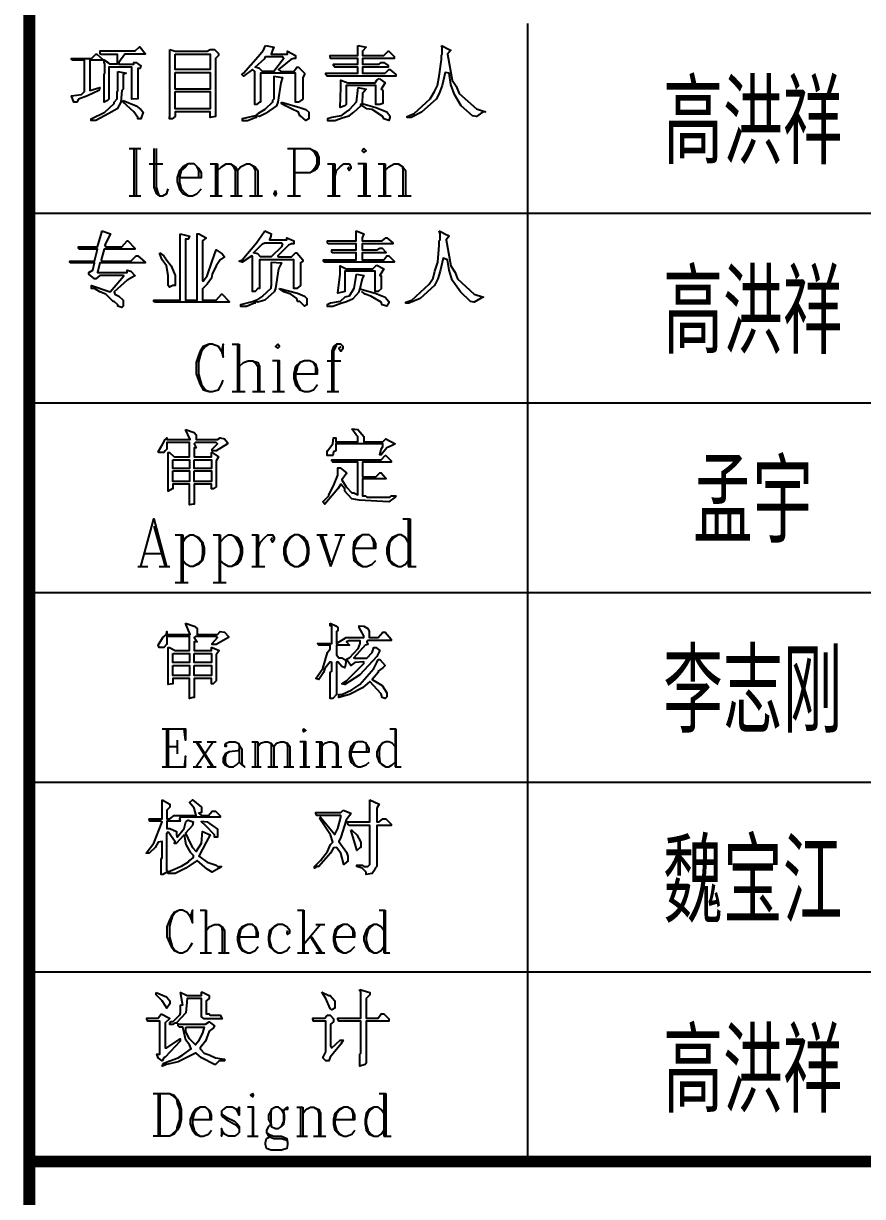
# Model space of a CAD drawing. Extents: x 74607 to 188346, y 27287 to 39167.
# Drawn here: x 114942 to 115649, y 29818 to 30807 of the extents above; entities that cross this region are included whole.
import ezdxf
from ezdxf.enums import TextEntityAlignment as Align

# ---------------------------------------------------------------- set-up
doc = ezdxf.new("R2010")
doc.units = 0
doc.header["$LTSCALE"] = 1000
doc.header["$MEASUREMENT"] = 0
doc.linetypes.add('DASHED2', pattern=[0.375, 0.25, -0.125])
for name, color, linetype in [('DIM_LEAD', 3, 'Continuous'), ('TK', 7, 'Continuous'), ('龙骨虚线', 165, 'DASHED2')]:
    doc.layers.add(name, color=color, linetype=linetype)
doc.styles.get("Standard").update_dxf_attribs({"font": 'gbenor.shx', "bigfont": 'gbcbig.shx'})

# ---------------------------------------------------------------- blocks, each defined once
blk = doc.blocks.new('A1')
at = {"color": 94, "linetype": 'Continuous'}
for p, q in [((-59, 175.995), (-59, 128.175)), ((-75.8, 170.725), (-75.3, 170.725)), ((-75.6, 170.725), (-75.6, 168.725)), ((-75.5, 170.725), (-75.5, 168.725)), ((-68.85, 170.725), (-68.85, 168.725)), ((-68.825, 170.725), (-68.825, 168.725)), ((-74.95, 170.075), (-74.375, 170.075)), ((-72.375, 170.075), (-72.075, 170.075)), ((-72.15, 170.075), (-72.15, 168.725)), ((-72.075, 170.075), (-72.075, 168.725)), ((-67.425, 170.075), (-67.125, 170.075)), ((-67.2, 170.075), (-67.2, 168.725)), ((-67.125, 170.075), (-67.125, 168.725)), ((-65.9, 170.075), (-65.9, 168.725)), ((-65.3, 170.075), (-65, 170.075)), ((-65.05, 170.075), (-65.05, 168.725)), ((-65, 170.075), (-65, 168.725)), ((-75.8, 168.725), (-75.3, 168.725)), ((-72.375, 168.725), (-71.875, 168.725)), ((-71.525, 168.725), (-71.025, 168.725)), ((-70.725, 168.725), (-70.175, 168.725)), ((-69.125, 168.725), (-68.575, 168.725)), ((-67.425, 168.725), (-66.9, 168.725)), ((-66.15, 168.725), (-65.6, 168.725)), ((-65.3, 168.725), (-64.75, 168.725)), ((-64.45, 168.725), (-63.9, 168.725)), ((-80, 168), (-10, 168)), ((-71.45, 162.475), (-71.15, 162.475)), ((-71.225, 162.475), (-71.225, 160.475)), ((-71.15, 162.475), (-71.15, 160.475)), ((-69.525, 161.775), (-69.525, 160.475)), ((-67.45, 161.775), (-66.875, 161.775)), ((-71.45, 160.475), (-70.9, 160.475)), ((-70.6, 160.475), (-70.075, 160.475)), ((-69.75, 160.475), (-69.25, 160.475)), ((-67.45, 160.475), (-66.95, 160.475)), ((-80, 160), (-10, 160)), ((-64.25, 155.1), (-63.95, 155.1)), ((-64.025, 155.1), (-64.025, 153.1)), ((-63.95, 155.1), (-63.95, 153.1)), ((-74.75, 154.8), (-74.275, 153.1)), ((-73.85, 154.425), (-73.525, 154.425)), ((-73.6, 154.425), (-73.6, 152.425)), ((-73.525, 154.425), (-73.525, 152.425)), ((-72.25, 154.425), (-71.95, 154.425)), ((-72, 154.425), (-72, 152.425)), ((-71.95, 154.425), (-71.95, 152.425)), ((-70.625, 154.425), (-70.35, 154.425)), ((-70.425, 154.425), (-70.425, 153.1)), ((-70.35, 154.425), (-70.35, 153.1)), ((-67.875, 154.425), (-67.45, 154.425)), ((-67.75, 154.425), (-67.3, 153.1)), ((-67.675, 154.425), (-67.3, 153.275)), ((-66.825, 154.425), (-67.3, 153.1)), ((-67.125, 154.425), (-66.7, 154.425)), ((-75.125, 153.65), (-74.45, 153.65)), ((-75.425, 153.1), (-75, 153.1)), ((-74.525, 153.1), (-74.075, 153.1)), ((-70.625, 153.1), (-70.075, 153.1)), ((-64.025, 153.1), (-63.7, 153.1)), ((-73.85, 152.425), (-73.3, 152.425)), ((-72.25, 152.425), (-71.7, 152.425)), ((-80, 152), (-10, 152)), ((-74.225, 146.25), (-74.225, 144.65)), ((-74.15, 146.25), (-74.15, 144.65)), ((-64.8, 146.25), (-64.55, 146.25)), ((-64.575, 146.25), (-64.575, 144.65)), ((-64.55, 146.25), (-64.55, 144.65)), ((-74.15, 145.5), (-73.775, 145.5)), ((-73.775, 145.775), (-73.775, 145.2)), ((-73.1, 145.7), (-72.75, 145.7)), ((-72.975, 145.7), (-72.3, 144.65)), ((-72.25, 145.7), (-72.975, 144.65)), ((-72.925, 145.7), (-72.25, 144.65)), ((-72.5, 145.7), (-72.125, 145.7)), ((-70.625, 145.7), (-70.375, 145.7)), ((-70.475, 145.7), (-70.475, 144.65)), ((-70.375, 145.7), (-70.375, 144.65)), ((-68.425, 145.7), (-68.425, 144.65)), ((-67.925, 145.7), (-67.675, 145.7)), ((-67.75, 145.7), (-67.75, 144.65)), ((-67.675, 145.7), (-67.675, 144.65)), ((-73.1, 144.65), (-72.75, 144.65)), ((-72.5, 144.65), (-72.125, 144.65)), ((-70.625, 144.65), (-70.225, 144.65)), ((-69.95, 144.65), (-69.525, 144.65)), ((-69.275, 144.65), (-68.85, 144.65)), ((-68.6, 144.65), (-68.175, 144.65)), ((-67.925, 144.65), (-67.5, 144.65)), ((-67.25, 144.65), (-66.825, 144.65)), ((-64.575, 144.65), (-64.325, 144.65)), ((-80, 144), (-10, 144)), ((-72.8, 138.6), (-72.55, 138.6)), ((-72.575, 138.6), (-72.575, 136.8)), ((-72.55, 138.6), (-72.55, 136.8)), ((-68.7, 138.6), (-68.425, 138.6)), ((-68.475, 138.6), (-68.475, 136.8)), ((-68.425, 138.6), (-68.425, 136.8)), ((-65.25, 138.6), (-65, 138.6)), ((-65.05, 138.6), (-65.05, 136.8)), ((-65, 138.6), (-65, 136.8)), ((-67.725, 138), (-68.425, 137.15)), ((-67.925, 138), (-67.55, 138)), ((-68.15, 137.475), (-67.725, 136.8)), ((-68.1, 137.475), (-67.675, 136.8)), ((-72.8, 136.8), (-72.325, 136.8)), ((-72.025, 136.8), (-71.575, 136.8)), ((-68.7, 136.8), (-68.225, 136.8)), ((-67.925, 136.8), (-67.55, 136.8)), ((-65.05, 136.8), (-64.8, 136.8)), ((-80, 136), (-10, 136)), ((-74.575, 130.875), (-74.575, 129.075)), ((-74.5, 130.875), (-74.5, 129.075)), ((-65.25, 130.875), (-64.975, 130.875)), ((-65.05, 130.875), (-65.05, 129.075)), ((-64.975, 130.875), (-64.975, 129.075)), ((-70.6, 130.3), (-70.6, 129.075)), ((-68.725, 130.3), (-68.475, 130.3)), ((-68.575, 130.3), (-68.575, 129.075)), ((-68.475, 130.3), (-68.475, 129.075)), ((-70.8, 129.075), (-70.35, 129.075)), ((-68.725, 129.075), (-68.275, 129.075)), ((-68.025, 129.075), (-67.5, 129.075)), ((-65.05, 129.075), (-64.75, 129.075))]:
    blk.add_line(p, q, dxfattribs=at)
at = {"color": 94, "linetype": 'Continuous', "const_width": 0.5}
for points in [[(-80, 10), (-80, 584)], [(-80, 128), (-10, 128)]]:
    blk.add_lwpolyline(points, dxfattribs=at)
at = {"color": 94, "linetype": 'Continuous'}
for points in [[(-75.375, 175), (-75.325, 175), (-75.125, 174.725), (-75.125, 174.7), (-75.925, 174.7), (-75.975, 174.7), (-76.225, 174.35), (-76.225, 174.275), (-75.6, 174.275), (-75.6, 174.35), (-75.5, 174.35), (-75.325, 174.225), (-75.3, 174.225), (-75.325, 174.1), (-75.425, 174.1), (-75.425, 173.3), (-75.425, 172.825), (-75.675, 172.8), (-75.675, 173.6), (-75.675, 174.15), (-76.475, 174.15), (-76.65, 174.15), (-76.65, 173.35), (-76.65, 172.8), (-76.7, 172.75), (-76.85, 172.675), (-76.85, 173.5), (-76.85, 173.85), (-76.825, 173.9), (-76.825, 174.275), (-76.85, 174.325), (-76.85, 174.45), (-77.45, 174.45), (-77.45, 173.6), (-77.45, 173.175), (-77.025, 173.3), (-77.075, 173.175), (-77.55, 172.95), (-77.925, 172.8), (-78, 172.675), (-78.125, 172.675), (-78.225, 172.95), (-77.8, 173), (-77.675, 173.125), (-77.675, 173.925), (-77.675, 174.45), (-78.175, 174.45), (-78.225, 174.475), (-78.225, 174.525), (-77.4, 174.525), (-77.375, 174.525), (-77.2, 174.7), (-77.15, 174.7), (-76.9, 174.475), (-76.85, 174.45)], [(-75.325, 175), (-75.375, 175), (-75.55, 174.825), (-76.35, 174.825), (-77.025, 174.825), (-77.025, 174.725), (-76.975, 174.7), (-76.3, 174.7), (-76.3, 174.275), (-76.6, 174.275), (-76.65, 174.325), (-76.85, 174.45)], [(-74.075, 174.9), (-73.85, 174.825), (-73.05, 174.825), (-72.5, 174.825), (-72.375, 174.9), (-72.2, 174.9), (-72.025, 174.725), (-72.025, 174.65), (-72.15, 174.525), (-72.15, 173.725), (-72.15, 172.925), (-72.15, 172.075), (-72.375, 172.025), (-72.375, 172.275), (-73.225, 172.275), (-73.85, 172.275), (-73.85, 172.075), (-73.975, 171.975), (-74.1, 171.975), (-74.1, 172.025), (-74.075, 172.075), (-74.075, 174.875), (-74.075, 174.9)], [(-73.85, 174.7), (-73.05, 174.7), (-72.375, 174.7), (-72.375, 174.05), (-73.225, 174.05), (-73.85, 174.05), (-73.85, 174.65), (-73.85, 174.7)], [(-70.05, 175.075), (-69.7, 175), (-69.75, 174.875), (-69.8, 174.7), (-69.125, 174.7), (-69.125, 174.825), (-68.775, 174.65), (-68.775, 174.525), (-68.85, 174.525), (-68.975, 174.475), (-69.5, 174.05), (-69.4, 173.975), (-68.85, 173.975), (-68.725, 174.15), (-68.65, 174.15), (-68.4, 173.9), (-68.4, 173.85), (-68.475, 173.725), (-68.475, 172.925), (-68.475, 172.8), (-68.65, 172.675), (-68.775, 172.675), (-68.775, 173.5), (-68.775, 173.9), (-69.575, 173.9), (-70.25, 173.9), (-70.25, 173.05), (-70.25, 172.675), (-70.3, 172.675), (-70.425, 172.575), (-70.5, 172.575), (-70.5, 173.375), (-70.5, 173.975), (-70.6, 174.05), (-70.975, 173.775), (-71.05, 173.85), (-70.975, 173.9), (-70.35, 174.6), (-70.125, 174.875), (-70.05, 175.075)], [(-66.15, 175.075), (-65.8, 175), (-65.95, 174.825), (-65.95, 174.65), (-65.1, 174.65), (-65.05, 174.65), (-64.875, 174.825), (-64.85, 174.825), (-64.625, 174.6), (-64.625, 174.525), (-65.425, 174.525), (-65.95, 174.525), (-65.95, 174.275), (-65.25, 174.275), (-65.175, 174.35), (-65.05, 174.35), (-64.875, 174.225), (-64.875, 174.15), (-65.725, 174.15), (-65.95, 174.15), (-65.95, 173.9), (-65.1, 173.9), (-65, 173.9), (-64.85, 174.05), (-64.8, 174.05), (-64.55, 173.85), (-64.55, 173.775), (-67.45, 173.775), (-67.5, 173.85), (-67.5, 173.9), (-66.7, 173.9), (-66.15, 173.9), (-66.15, 174.15), (-66.95, 174.15), (-67.125, 174.15), (-67.175, 174.225), (-67.175, 174.275), (-66.35, 174.275), (-66.15, 174.275), (-66.15, 174.525), (-66.95, 174.525), (-67.3, 174.525), (-67.325, 174.6), (-67.325, 174.65), (-66.525, 174.65), (-66.15, 174.65), (-66.15, 175.025), (-66.15, 175.075)], [(-62.625, 175.075), (-62.3, 174.9), (-62.225, 174.875), (-62.375, 174.7), (-62.175, 173.6), (-62, 173.35), (-61.875, 173.05), (-61.15, 172.4), (-60.775, 172.275), (-60.9, 172.25), (-61.15, 172.075), (-61.325, 172.1), (-61.8, 172.525), (-62.075, 173), (-62.225, 173.425), (-62.3, 173.9), (-62.475, 173.925), (-62.6, 173.375), (-62.725, 173.05), (-62.85, 172.8), (-63.475, 172.25), (-63.9, 172.025), (-64.075, 172.025), (-64.075, 172.075), (-63.775, 172.2), (-63.1, 172.825), (-62.925, 173.125), (-62.8, 173.375), (-62.725, 173.775), (-62.625, 174.475), (-62.625, 174.65), (-62.6, 174.7), (-62.6, 175), (-62.625, 175.075)], [(-70.05, 174.6), (-69.325, 174.6), (-69.275, 174.525), (-69.325, 174.45), (-69.7, 173.975), (-70.175, 173.975), (-70.3, 174.1), (-70.475, 174.15), (-70.075, 174.525), (-70.05, 174.6)], [(-76.275, 173.975), (-75.925, 173.9), (-76.05, 173.85), (-76.05, 173.225), (-76.1, 173.175), (-76.15, 172.675), (-76.3, 172.4), (-76.65, 172.2), (-77.2, 171.9), (-77.4, 171.9), (-77.4, 171.975), (-76.825, 172.25), (-76.425, 172.625), (-76.425, 172.675), (-76.3, 172.825), (-76.3, 173.125), (-76.275, 173.175), (-76.275, 173.925), (-76.275, 173.975)], [(-73.85, 173.925), (-73.05, 173.925), (-72.375, 173.925), (-72.375, 173.225), (-73.225, 173.225), (-73.85, 173.225), (-73.85, 173.9), (-73.85, 173.925)], [(-69.7, 173.775), (-69.325, 173.725), (-69.4, 173.5), (-69.525, 172.675), (-69.575, 172.525), (-70.05, 172.2), (-70.3, 172.075), (-70.475, 172.1), (-70.425, 172.025), (-70.475, 172.025)], [(-69.7, 173.775), (-69.7, 172.95), (-69.7, 172.8), (-69.75, 172.75), (-69.75, 172.675), (-70.075, 172.375), (-70.35, 172.2), (-70.475, 172.1)], [(-65.25, 173.675), (-65, 173.5), (-65.175, 173.225), (-65.1, 173.175), (-65.1, 172.625), (-65.225, 172.575), (-65.4, 172.575), (-65.4, 173.375), (-66.2, 173.375), (-66.65, 173.375), (-66.65, 172.575), (-66.7, 172.525), (-66.9, 172.45), (-66.875, 173.3), (-66.875, 173.6), (-66.575, 173.5), (-65.775, 173.5), (-65.425, 173.5), (-65.35, 173.6), (-65.25, 173.675)], [(-66.15, 173.3), (-66.225, 172.675), (-66.5, 172.375), (-66.65, 172.275), (-66.875, 172.1), (-67.25, 172.025), (-67.425, 171.975), (-67.425, 171.9), (-67.125, 171.9), (-66.775, 172.025), (-66.525, 172.1), (-66.325, 172.25), (-66.025, 172.525), (-66.025, 172.575), (-65.975, 172.625)], [(-66.15, 173.3), (-65.8, 173.225), (-65.95, 173.05), (-65.975, 172.625), (-65.4, 172.45), (-64.925, 172.275), (-64.8, 172.1), (-64.8, 172.025), (-64.85, 171.9), (-65.05, 171.975), (-65.1, 172.075), (-65.55, 172.375), (-65.775, 172.4), (-65.95, 172.525), (-65.95, 172.575)], [(-76.05, 172.75), (-75.5, 172.525), (-75.3, 172.375), (-75.2, 172.25), (-75.3, 171.975), (-75.425, 171.975), (-75.425, 172.025), (-75.6, 172.275), (-76.05, 172.675), (-76.05, 172.75)], [(-73.85, 173.125), (-73.05, 173.125), (-72.375, 173.125), (-72.375, 172.4), (-73.225, 172.4), (-73.85, 172.4), (-73.85, 173.05), (-73.85, 173.125)], [(-69.375, 172.675), (-68.6, 172.45), (-68.35, 172.375), (-68.225, 172.25), (-68.225, 171.975), (-68.35, 171.9), (-68.575, 172.1), (-68.6, 172.1), (-68.65, 172.25), (-68.95, 172.4), (-69.2, 172.525), (-69.375, 172.625), (-69.375, 172.675)], [(-70.475, 172.1), (-71.025, 171.975), (-71.025, 171.9), (-70.8, 171.9), (-70.475, 172.025)], [(-74.75, 170.725), (-74.75, 169.1), (-74.65, 168.825), (-74.525, 168.725), (-74.375, 168.725), (-74.2, 168.825), (-74.15, 169.025)], [(-74.65, 170.725), (-74.65, 169.1), (-74.575, 168.825), (-74.525, 168.725)], [(-69.125, 170.725), (-68.175, 170.725), (-67.975, 170.625), (-67.875, 170.55), (-67.8, 170.35), (-67.8, 170.075), (-67.875, 169.875), (-67.975, 169.8), (-68.175, 169.7), (-68.825, 169.7)], [(-68.175, 170.725), (-68.05, 170.625), (-67.975, 170.55), (-67.875, 170.35), (-67.875, 170.075), (-67.975, 169.875), (-68.05, 169.8), (-68.175, 169.7)], [(-65.9, 170.725), (-65.975, 170.625), (-65.9, 170.55), (-65.8, 170.625), (-65.9, 170.725)], [(-73.675, 169.5), (-72.75, 169.5), (-72.75, 169.7), (-72.85, 169.875), (-72.925, 169.95), (-73.05, 170.075), (-73.3, 170.075), (-73.525, 169.95), (-73.675, 169.8), (-73.775, 169.5), (-73.775, 169.325), (-73.675, 169.025), (-73.525, 168.825), (-73.3, 168.725), (-73.125, 168.725), (-72.925, 168.825), (-72.75, 169.025)], [(-73.3, 170.075), (-73.425, 169.95), (-73.6, 169.8), (-73.675, 169.5), (-73.675, 169.325), (-73.6, 169.025), (-73.425, 168.825), (-73.3, 168.725)], [(-72.85, 169.5), (-72.85, 169.8), (-72.925, 169.95)], [(-72.075, 169.8), (-71.9, 169.95), (-71.7, 170.075), (-71.525, 170.075), (-71.325, 169.95), (-71.225, 169.8), (-71.225, 168.725)], [(-71.525, 170.075), (-71.4, 169.95), (-71.325, 169.8), (-71.325, 168.725)], [(-71.225, 169.8), (-71.1, 169.95), (-70.85, 170.075), (-70.725, 170.075), (-70.475, 169.95), (-70.375, 169.8), (-70.375, 168.725)], [(-70.725, 170.075), (-70.55, 169.95), (-70.475, 169.8), (-70.475, 168.725)], [(-67.125, 169.5), (-67.05, 169.8), (-66.9, 169.95), (-66.75, 170.075), (-66.525, 170.075), (-66.45, 169.95), (-66.45, 169.875), (-66.525, 169.8), (-66.575, 169.875), (-66.525, 169.95)], [(-65.8, 168.725), (-65.8, 170.075), (-66.15, 170.075)], [(-65, 169.8), (-64.85, 169.95), (-64.625, 170.075), (-64.45, 170.075), (-64.25, 169.95), (-64.15, 169.8), (-64.15, 168.725)], [(-64.45, 170.075), (-64.275, 169.95), (-64.25, 169.8), (-64.25, 168.725)], [(-69.625, 168.95), (-69.7, 168.825), (-69.625, 168.725), (-69.575, 168.825), (-69.625, 168.95)], [(-76.95, 167.25), (-76.575, 167.125), (-76.775, 166.75), (-76.825, 166.65), (-76.775, 166.575), (-76.1, 166.575), (-75.875, 166.825), (-75.85, 166.825), (-75.55, 166.525), (-75.55, 166.475), (-76.4, 166.475), (-76.85, 166.475), (-76.975, 166.025), (-76.95, 165.975), (-76.1, 165.975), (-75.725, 165.975), (-75.5, 166.2), (-75.425, 166.2), (-75.125, 165.925), (-75.125, 165.9), (-75.925, 165.9), (-76.775, 165.9), (-77.025, 165.9), (-77.125, 165.5), (-76.275, 165.5), (-75.875, 165.5), (-75.875, 165.6), (-75.725, 165.55), (-75.55, 165.375), (-75.55, 165.35), (-75.875, 165.175), (-76.425, 164.675), (-76.4, 164.575), (-76.225, 164.5), (-76.05, 164.325), (-76.05, 164.075), (-76.1, 164.025), (-76.275, 164.075), (-76.275, 164.125), (-76.425, 164.275), (-76.475, 164.275), (-76.775, 164.575), (-77.025, 164.675), (-77.25, 164.825), (-77.375, 164.825), (-77.375, 164.95), (-76.6, 164.675), (-76.025, 165.35), (-76.05, 165.375), (-76.85, 165.375), (-77.025, 165.375), (-77.2, 165.225), (-77.25, 165.225), (-77.5, 165.425), (-77.5, 165.5), (-77.325, 165.6), (-77.25, 165.9), (-78.1, 165.9), (-78.25, 165.9), (-78.3, 165.925), (-78.3, 165.975), (-77.5, 165.975), (-77.25, 165.975), (-77.125, 166.475), (-77.875, 166.475), (-77.925, 166.525), (-77.925, 166.575), (-77.125, 166.575), (-76.95, 167.2), (-76.95, 167.25)], [(-70.075, 167.25), (-69.8, 167.125), (-69.825, 167.025), (-69.875, 166.875), (-69.15, 166.875), (-69.15, 166.95), (-68.85, 166.825), (-68.85, 166.7), (-68.95, 166.7), (-69.075, 166.65), (-69.525, 166.2), (-69.5, 166.15), (-68.95, 166.15), (-68.775, 166.325), (-68.725, 166.325), (-68.475, 166.025), (-68.475, 165.975), (-68.575, 165.9), (-68.575, 165.05), (-68.575, 164.95), (-68.725, 164.825), (-68.85, 164.825), (-68.85, 165.65), (-68.85, 166.025), (-69.675, 166.025), (-70.3, 166.025), (-70.3, 165.225), (-70.3, 164.825), (-70.375, 164.825), (-70.475, 164.7), (-70.6, 164.7), (-70.6, 165.55), (-70.6, 166.15), (-70.625, 166.2), (-71.025, 165.925), (-71.15, 165.975), (-71.025, 166.025), (-70.425, 166.75), (-70.225, 167.025), (-70.075, 167.25)], [(-66.225, 167.25), (-65.9, 167.125), (-65.975, 166.95), (-65.975, 166.825), (-65.175, 166.825), (-65.125, 166.825), (-64.975, 166.95), (-64.925, 166.95), (-64.675, 166.75), (-64.675, 166.7), (-65.525, 166.7), (-65.975, 166.7), (-65.975, 166.45), (-65.35, 166.45), (-65.225, 166.525), (-65.125, 166.525), (-64.975, 166.35), (-64.975, 166.325), (-65.775, 166.325), (-65.975, 166.325), (-65.975, 166.025), (-65.175, 166.025), (-65.05, 166.025), (-64.925, 166.2), (-64.85, 166.2), (-64.625, 165.975), (-64.625, 165.925), (-67.55, 165.925), (-67.6, 165.975), (-67.6, 166.025), (-66.75, 166.025), (-66.225, 166.025), (-66.225, 166.325), (-67.05, 166.325), (-67.2, 166.325), (-67.25, 166.35), (-67.25, 166.45), (-66.45, 166.45), (-66.225, 166.45), (-66.225, 166.7), (-67.05, 166.7), (-67.375, 166.7), (-67.425, 166.75), (-67.425, 166.825), (-66.625, 166.825), (-66.225, 166.825), (-66.225, 167.2), (-66.225, 167.25)], [(-62.725, 167.25), (-62.375, 167.075), (-62.3, 167.025), (-62.425, 166.875), (-62.225, 165.775), (-62.05, 165.5), (-61.95, 165.225), (-61.25, 164.575), (-60.85, 164.45), (-60.975, 164.4), (-61.25, 164.25), (-61.4, 164.275), (-61.825, 164.675), (-62.175, 165.175), (-62.3, 165.6), (-62.375, 166.025), (-62.55, 166.1), (-62.675, 165.55), (-62.775, 165.225), (-62.925, 164.95), (-63.525, 164.4), (-64, 164.2), (-64.125, 164.2), (-64.125, 164.25), (-63.875, 164.325), (-63.15, 165), (-62.975, 165.25), (-62.9, 165.55), (-62.775, 165.925), (-62.725, 166.65), (-62.725, 166.825), (-62.675, 166.875), (-62.675, 167.125), (-62.725, 167.25)], [(-73.65, 167.125), (-73.25, 167.025), (-73.3, 166.9), (-73.425, 166.9), (-73.425, 164.325), (-72.925, 164.325), (-72.925, 167.125), (-72.85, 167.125), (-72.675, 167.025), (-72.55, 166.95), (-72.7, 166.825), (-72.7, 165.975), (-72.7, 165.175), (-72.675, 165.125), (-72.5, 165.35), (-72.3, 165.975), (-72.125, 166.45), (-71.875, 166.275), (-71.775, 166.15), (-71.95, 166.025), (-72.125, 165.775), (-72.3, 165.425), (-72.325, 165.25), (-72.5, 165), (-72.7, 164.8), (-72.7, 164.325), (-72.125, 164.325), (-71.9, 164.575), (-71.875, 164.575), (-71.575, 164.275), (-71.575, 164.25), (-74.7, 164.25), (-74.75, 164.275), (-74.75, 164.325), (-73.95, 164.325), (-73.65, 164.325), (-73.65, 167.075), (-73.65, 167.125)], [(-70.075, 166.75), (-69.375, 166.75), (-69.325, 166.7), (-69.375, 166.575), (-69.8, 166.15), (-70.25, 166.15), (-70.375, 166.275), (-70.55, 166.325), (-70.175, 166.7), (-70.075, 166.75)], [(-74.5, 166.325), (-74.325, 166.2), (-74.225, 166.025), (-74.025, 165.775), (-73.85, 165.375), (-73.85, 164.95), (-73.95, 164.95), (-74.1, 164.875), (-74.15, 164.95), (-74.15, 165.375), (-74.225, 165.775), (-74.4, 166.025), (-74.5, 166.275), (-74.5, 166.325)], [(-69.8, 165.925), (-69.375, 165.9), (-69.5, 165.65), (-69.625, 164.825), (-69.675, 164.675), (-70.075, 164.325), (-70.375, 164.25), (-70.55, 164.275), (-70.475, 164.2), (-70.55, 164.2)], [(-69.8, 165.925), (-69.8, 165.125), (-69.8, 164.95), (-69.825, 164.875), (-69.825, 164.825), (-70.175, 164.5), (-70.425, 164.325), (-70.55, 164.275)], [(-65.35, 165.8), (-65.05, 165.65), (-65.225, 165.375), (-65.175, 165.35), (-65.175, 164.8), (-65.3, 164.7), (-65.425, 164.7), (-65.425, 165.55), (-66.275, 165.55), (-66.7, 165.55), (-66.7, 164.7), (-66.75, 164.675), (-67, 164.625), (-66.9, 165.425), (-66.9, 165.775), (-66.65, 165.65), (-65.85, 165.65), (-65.525, 165.65), (-65.4, 165.775), (-65.35, 165.8)], [(-66.225, 165.425), (-66.325, 164.825), (-66.525, 164.5), (-66.7, 164.45), (-66.9, 164.275), (-67.3, 164.2), (-67.45, 164.125), (-67.45, 164.075), (-67.2, 164.075), (-66.875, 164.2), (-66.625, 164.275), (-66.35, 164.4), (-66.1, 164.675), (-66.1, 164.7), (-66.075, 164.8)], [(-66.225, 165.425), (-65.9, 165.375), (-65.975, 165.225), (-66.075, 164.8), (-65.425, 164.625), (-65, 164.45), (-64.85, 164.275), (-64.85, 164.2), (-64.925, 164.075), (-65.125, 164.125), (-65.175, 164.25), (-65.6, 164.5), (-65.85, 164.575), (-65.975, 164.675), (-65.975, 164.7)], [(-69.45, 164.825), (-68.7, 164.625), (-68.4, 164.5), (-68.3, 164.4), (-68.3, 164.125), (-68.4, 164.075), (-68.6, 164.275), (-68.7, 164.275), (-68.725, 164.4), (-68.975, 164.575), (-69.275, 164.675), (-69.45, 164.8), (-69.45, 164.825)], [(-70.55, 164.275), (-71.1, 164.125), (-71.1, 164.075), (-70.85, 164.075), (-70.55, 164.2)], [(-71.9, 162.175), (-71.825, 161.925), (-71.825, 162.475), (-71.9, 162.175), (-72.025, 162.375), (-72.3, 162.475), (-72.425, 162.475), (-72.675, 162.375), (-72.8, 162.175), (-72.875, 162), (-72.975, 161.7), (-72.975, 161.225), (-72.875, 160.95), (-72.8, 160.775), (-72.675, 160.55), (-72.425, 160.475), (-72.3, 160.475), (-72.025, 160.55), (-71.9, 160.775), (-71.825, 160.95)], [(-72.425, 162.475), (-72.575, 162.375), (-72.75, 162.175), (-72.8, 162), (-72.875, 161.7), (-72.875, 161.225), (-72.8, 160.95), (-72.75, 160.775), (-72.575, 160.55), (-72.425, 160.475)], [(-69.525, 162.475), (-69.625, 162.375), (-69.525, 162.3), (-69.45, 162.375), (-69.525, 162.475)], [(-66.875, 162.375), (-66.95, 162.3), (-66.875, 162.175), (-66.775, 162.3), (-66.775, 162.375), (-66.875, 162.475), (-67.05, 162.475), (-67.175, 162.375), (-67.25, 162.175), (-67.25, 160.475)], [(-67.05, 162.475), (-67.075, 162.375), (-67.175, 162.175), (-67.175, 160.475)], [(-71.15, 161.525), (-70.975, 161.7), (-70.775, 161.775), (-70.6, 161.775), (-70.375, 161.7), (-70.3, 161.525), (-70.3, 160.475)], [(-70.6, 161.775), (-70.475, 161.7), (-70.375, 161.525), (-70.375, 160.475)], [(-69.45, 160.475), (-69.45, 161.775), (-69.75, 161.775)], [(-68.775, 161.225), (-67.85, 161.225), (-67.85, 161.4), (-67.925, 161.625), (-68.025, 161.7), (-68.175, 161.775), (-68.4, 161.775), (-68.6, 161.7), (-68.775, 161.525), (-68.85, 161.225), (-68.85, 161.025), (-68.775, 160.775), (-68.6, 160.55), (-68.4, 160.475), (-68.225, 160.475), (-68.025, 160.55), (-67.85, 160.775)], [(-68.4, 161.775), (-68.575, 161.7), (-68.7, 161.525), (-68.775, 161.225), (-68.775, 161.025), (-68.7, 160.775), (-68.575, 160.55), (-68.4, 160.475)], [(-67.925, 161.225), (-67.925, 161.525), (-68.025, 161.7)], [(-73.425, 158.875), (-73.05, 158.75), (-72.975, 158.65), (-72.975, 158.45), (-72.125, 158.45), (-72.075, 158.45), (-71.95, 158.525), (-71.775, 158.475), (-71.65, 158.325), (-71.65, 158.275), (-72.125, 157.975), (-72.3, 157.975), (-72.3, 158.05), (-72.075, 158.275), (-72.125, 158.325), (-72.975, 158.325), (-73, 158.325), (-73.05, 158.275), (-72.975, 158.1), (-73.05, 158.1), (-73.05, 157.725), (-72.325, 157.725), (-72.325, 157.9), (-72.3, 157.9), (-72.025, 157.725), (-72.125, 157.55), (-72.125, 156.75), (-72.125, 156.45), (-72.25, 156.375), (-72.325, 156.375), (-72.325, 156.575), (-73.05, 156.575), (-73.05, 155.725), (-73.1, 155.725), (-73.25, 155.7), (-73.25, 156.5), (-73.25, 156.575), (-73.95, 156.575), (-73.95, 156.375), (-73.975, 156.375), (-74.15, 156.275), (-74.15, 157.125), (-74.15, 157.9), (-74.1, 157.9), (-73.9, 157.725), (-73.25, 157.725), (-73.25, 158.325), (-74.1, 158.325), (-74.2, 158.325), (-74.2, 158.05), (-74.275, 157.975), (-74.325, 157.9), (-74.525, 157.9), (-74.575, 157.925), (-74.375, 158.275), (-74.275, 158.45), (-74.2, 158.525), (-74.2, 158.45), (-73.4, 158.45), (-73.225, 158.45), (-73.425, 158.875)], [(-66.4, 158.9), (-66.15, 158.875), (-65.9, 158.575), (-65.9, 158.35), (-65.1, 158.35), (-64.975, 158.475), (-64.575, 158.275), (-64.7, 158.2), (-64.925, 158.1), (-65.175, 157.8), (-65.225, 157.8), (-65.175, 158.05), (-65.1, 158.15), (-65.1, 158.275), (-65.9, 158.275), (-66.7, 158.275), (-67.075, 158.275), (-67.075, 157.975), (-67.175, 157.925), (-67.2, 157.775), (-67.45, 157.775), (-67.45, 157.975), (-67.425, 157.975), (-67.2, 158.275), (-67.175, 158.525), (-67.075, 158.525), (-67.075, 158.35), (-66.275, 158.35), (-66.15, 158.35), (-66.15, 158.575), (-66.225, 158.65), (-66.4, 158.9)], [(-73.95, 157.6), (-73.25, 157.6), (-73.25, 157.225), (-73.95, 157.225), (-73.95, 157.55), (-73.95, 157.6)], [(-73.05, 157.6), (-72.325, 157.6), (-72.325, 157.225), (-73.05, 157.225), (-73.05, 157.55), (-73.05, 157.6)], [(-65, 157.775), (-64.975, 157.775), (-64.75, 157.55), (-64.75, 157.5), (-65.55, 157.5), (-65.95, 157.5), (-65.95, 156.875), (-65.4, 156.875), (-65.225, 157.05), (-65.175, 157.05), (-64.975, 156.825), (-64.975, 156.8), (-65.775, 156.8), (-65.95, 156.8), (-65.95, 156.075), (-65.85, 156.075), (-65.775, 156.025), (-64.975, 156.025), (-64.8, 156.025), (-64.75, 156.075), (-64.55, 156.075), (-64.575, 156.025), (-64.85, 155.825), (-66.1, 155.9), (-66.4, 155.95), (-66.7, 156.275), (-66.7, 156.375), (-66.875, 156.575), (-67, 156.375), (-67.55, 155.725), (-67.625, 155.825), (-67.375, 156.075), (-67.375, 156.125), (-67.175, 156.5), (-67, 156.95), (-67, 157.25), (-66.9, 157.25), (-66.625, 157.05), (-66.65, 157), (-66.825, 156.75), (-66.65, 156.45), (-66.4, 156.2), (-66.325, 156.2), (-66.15, 156.125), (-66.15, 156.95), (-66.15, 157.5), (-67, 157.5), (-67.2, 157.5), (-67.25, 157.55), (-67.25, 157.6), (-66.45, 157.6), (-65.6, 157.6), (-65.175, 157.6), (-65, 157.775)], [(-73.95, 157.125), (-73.25, 157.125), (-73.25, 156.675), (-73.95, 156.675), (-73.95, 157.05), (-73.95, 157.125)], [(-73.05, 157.125), (-72.325, 157.125), (-72.325, 156.675), (-73.05, 156.675), (-73.05, 157.05), (-73.05, 157.125)], [(-75.3, 153.1), (-74.75, 155.1), (-74.225, 153.1)], [(-73.525, 154.125), (-73.4, 154.325), (-73.225, 154.425), (-73.1, 154.425), (-72.85, 154.325), (-72.7, 154.125), (-72.625, 153.875), (-72.625, 153.65), (-72.7, 153.35), (-72.85, 153.2), (-73.1, 153.1), (-73.225, 153.1), (-73.4, 153.2), (-73.525, 153.35)], [(-73.1, 154.425), (-72.925, 154.325), (-72.75, 154.125), (-72.7, 153.875), (-72.7, 153.65), (-72.75, 153.35), (-72.925, 153.2), (-73.1, 153.1)], [(-71.95, 154.125), (-71.775, 154.325), (-71.6, 154.425), (-71.475, 154.425), (-71.225, 154.325), (-71.1, 154.125), (-71.025, 153.875), (-71.025, 153.65), (-71.1, 153.35), (-71.225, 153.2), (-71.475, 153.1), (-71.6, 153.1), (-71.775, 153.2), (-71.95, 153.35)], [(-71.475, 154.425), (-71.325, 154.325), (-71.2, 154.125), (-71.1, 153.875), (-71.1, 153.65), (-71.2, 153.35), (-71.325, 153.2), (-71.475, 153.1)], [(-70.35, 153.875), (-70.25, 154.125), (-70.075, 154.325), (-69.95, 154.425), (-69.75, 154.425), (-69.675, 154.325), (-69.675, 154.25), (-69.75, 154.125), (-69.8, 154.25), (-69.75, 154.325)], [(-68.825, 154.425), (-69.025, 154.325), (-69.2, 154.125), (-69.275, 153.875), (-69.275, 153.65), (-69.2, 153.35), (-69.025, 153.2), (-68.825, 153.1), (-68.65, 153.1), (-68.425, 153.2), (-68.275, 153.35), (-68.225, 153.65), (-68.225, 153.875), (-68.275, 154.125), (-68.425, 154.325), (-68.65, 154.425), (-68.825, 154.425), (-68.975, 154.325), (-69.125, 154.125), (-69.2, 153.875), (-69.2, 153.65), (-69.125, 153.35), (-68.975, 153.2), (-68.825, 153.1)], [(-68.65, 153.1), (-68.525, 153.2), (-68.35, 153.35), (-68.275, 153.65), (-68.275, 153.875), (-68.35, 154.125), (-68.525, 154.325), (-68.65, 154.425)], [(-66.325, 153.875), (-65.4, 153.875), (-65.4, 154.05), (-65.475, 154.25), (-65.55, 154.325), (-65.675, 154.425), (-65.95, 154.425), (-66.15, 154.325), (-66.325, 154.125), (-66.35, 153.875), (-66.35, 153.65), (-66.325, 153.35), (-66.15, 153.2), (-65.95, 153.1), (-65.775, 153.1), (-65.55, 153.2), (-65.4, 153.35)], [(-65.95, 154.425), (-66.075, 154.325), (-66.225, 154.125), (-66.325, 153.875), (-66.325, 153.65), (-66.225, 153.35), (-66.075, 153.2), (-65.95, 153.1)], [(-64.025, 154.125), (-64.15, 154.325), (-64.325, 154.425), (-64.45, 154.425), (-64.7, 154.325), (-64.85, 154.125), (-64.925, 153.875), (-64.925, 153.65), (-64.85, 153.35), (-64.7, 153.2), (-64.45, 153.1), (-64.325, 153.1), (-64.15, 153.2), (-64.025, 153.35)], [(-64.45, 154.425), (-64.625, 154.325), (-64.8, 154.125), (-64.85, 153.875), (-64.85, 153.65), (-64.8, 153.35), (-64.625, 153.2), (-64.45, 153.1)], [(-65.475, 153.875), (-65.475, 154.125), (-65.55, 154.325)], [(-73.425, 150.7), (-73.05, 150.575), (-72.925, 150.475), (-72.925, 150.225), (-72.125, 150.225), (-72.075, 150.225), (-71.95, 150.35), (-71.775, 150.325), (-71.6, 150.15), (-71.6, 150.1), (-72.125, 149.8), (-72.3, 149.8), (-72.3, 149.85), (-72.075, 150.1), (-72.125, 150.15), (-72.925, 150.15), (-73, 150.15), (-73.05, 150.1), (-72.925, 149.925), (-73.05, 149.925), (-73.05, 149.55), (-72.325, 149.55), (-72.325, 149.675), (-72.3, 149.675), (-72, 149.55), (-72.125, 149.375), (-72.125, 148.525), (-72.125, 148.275), (-72.25, 148.15), (-72.325, 148.15), (-72.325, 148.375), (-73.05, 148.375), (-73.05, 147.575), (-73.1, 147.575), (-73.25, 147.525), (-73.25, 148.325), (-73.25, 148.375), (-73.95, 148.375), (-73.95, 148.15), (-73.975, 148.15), (-74.15, 148.125), (-74.15, 148.925), (-74.15, 149.675), (-74.1, 149.675), (-73.85, 149.55), (-73.25, 149.55), (-73.25, 150.15), (-74.1, 150.15), (-74.2, 150.15), (-74.2, 149.85), (-74.225, 149.8), (-74.325, 149.675), (-74.525, 149.675), (-74.575, 149.775), (-74.375, 150.1), (-74.225, 150.225), (-74.2, 150.35), (-74.2, 150.225), (-73.4, 150.225), (-73.225, 150.225), (-73.425, 150.7)], [(-67.325, 150.7), (-67.075, 150.6), (-67, 150.525), (-67, 150.4), (-67.05, 150.35), (-67.05, 149.85), (-66.65, 150.1), (-65.9, 150.1), (-65.9, 150.175), (-66.025, 150.4), (-66.1, 150.525), (-66.1, 150.6), (-65.9, 150.575), (-65.725, 150.475), (-65.675, 150.35), (-65.675, 150.1), (-65.3, 150.1), (-65.1, 150.325), (-65, 150.325), (-64.75, 150.025), (-64.75, 149.975), (-65.55, 149.975), (-65.725, 149.975), (-65.775, 149.925), (-65.725, 149.8), (-65.85, 149.775), (-66.325, 149.25), (-66.275, 149.225), (-65.775, 149.225), (-65.55, 149.475), (-65.475, 149.675), (-65.4, 149.675), (-65.225, 149.55), (-65.35, 149.3), (-66.075, 148.525), (-66.5, 148.25), (-66.7, 148.125), (-66.825, 148.15), (-66.625, 148.275), (-65.9, 149), (-65.9, 149.075), (-66.275, 149.05), (-66.45, 148.925), (-66.625, 149.175), (-66.7, 148.825), (-66.825, 148.875), (-67, 149.075), (-67.05, 149.05), (-67.05, 148.25), (-67.05, 147.7), (-67.2, 147.525), (-67.325, 147.525), (-67.325, 148.325), (-67.325, 148.625), (-67.25, 148.675), (-67.25, 149.05), (-67.325, 149.075), (-67.55, 148.8), (-67.6, 148.625), (-67.8, 148.325), (-67.925, 148.375), (-67.625, 148.8), (-67.425, 149.475), (-67.325, 149.625), (-67.325, 149.775), (-67.8, 149.775), (-67.85, 149.85), (-67.25, 149.85), (-67.25, 150.575), (-67.325, 150.6), (-67.325, 150.7)], [(-66.5, 149.975), (-66.625, 149.925), (-66.5, 149.775), (-67.05, 149.775), (-67.05, 149.375), (-66.95, 149.25), (-66.825, 149.25), (-66.7, 149.175), (-66.65, 149.075)], [(-66.525, 149.975), (-66.075, 149.975), (-66.075, 149.85), (-66.15, 149.625), (-66.525, 149.225), (-66.625, 149.175)], [(-73.95, 149.425), (-73.25, 149.425), (-73.25, 149.05), (-73.95, 149.05), (-73.95, 149.375), (-73.95, 149.425)], [(-73.05, 149.425), (-72.325, 149.425), (-72.325, 149.05), (-73.05, 149.05), (-73.05, 149.375), (-73.05, 149.425)], [(-73.95, 148.925), (-73.25, 148.925), (-73.25, 148.5), (-73.95, 148.5), (-73.95, 148.875), (-73.95, 148.925)], [(-73.05, 148.925), (-72.325, 148.925), (-72.325, 148.5), (-73.05, 148.5), (-73.05, 148.875), (-73.05, 148.925)], [(-65.3, 149.175), (-65.225, 149.175), (-65, 148.925), (-65.1, 148.825), (-65.3, 148.675), (-65.3, 148.625), (-65.55, 148.325), (-65.125, 148.075), (-64.925, 147.775), (-64.925, 147.6), (-65, 147.525), (-65.125, 147.575), (-65.175, 147.725), (-65.65, 148.25), (-65.95, 147.975), (-66.5, 147.7), (-66.95, 147.575), (-66.95, 147.7), (-66.825, 147.7), (-66.4, 147.9), (-66.075, 148.125), (-65.475, 148.8), (-65.35, 149.05), (-65.3, 149.175)], [(-74.4, 146.25), (-73.425, 146.25), (-73.425, 145.775), (-73.475, 146.25)], [(-68.425, 146.25), (-68.475, 146.175), (-68.425, 146.125), (-68.35, 146.175), (-68.425, 146.25)], [(-71.7, 145.575), (-71.7, 145.5), (-71.75, 145.5), (-71.75, 145.575), (-71.7, 145.65), (-71.575, 145.7), (-71.325, 145.7), (-71.2, 145.65), (-71.15, 145.575), (-71.05, 145.4), (-71.05, 144.85), (-71.025, 144.725), (-70.925, 144.65)], [(-71.15, 145.575), (-71.15, 144.85), (-71.05, 144.725), (-70.925, 144.65), (-70.9, 144.65)], [(-70.375, 145.5), (-70.25, 145.65), (-70.075, 145.7), (-69.95, 145.7), (-69.8, 145.65), (-69.7, 145.5), (-69.7, 144.65)], [(-69.95, 145.7), (-69.825, 145.65), (-69.8, 145.5), (-69.8, 144.65)], [(-69.7, 145.5), (-69.575, 145.65), (-69.4, 145.7), (-69.275, 145.7), (-69.125, 145.65), (-69.025, 145.5), (-69.025, 144.65)], [(-69.275, 145.7), (-69.15, 145.65), (-69.125, 145.5), (-69.125, 144.65)], [(-68.35, 144.65), (-68.35, 145.7), (-68.6, 145.7)], [(-67.675, 145.5), (-67.55, 145.65), (-67.375, 145.7), (-67.25, 145.7), (-67.05, 145.65), (-67, 145.5), (-67, 144.65)], [(-67.25, 145.7), (-67.125, 145.65), (-67.05, 145.5), (-67.05, 144.65)], [(-66.45, 145.275), (-65.675, 145.275), (-65.675, 145.4), (-65.775, 145.575), (-65.8, 145.65), (-65.95, 145.7), (-66.15, 145.7), (-66.325, 145.65), (-66.45, 145.5), (-66.5, 145.275), (-66.5, 145.1), (-66.45, 144.85), (-66.325, 144.725), (-66.15, 144.65), (-66.025, 144.65), (-65.8, 144.725), (-65.675, 144.85)], [(-66.15, 145.7), (-66.275, 145.65), (-66.35, 145.5), (-66.45, 145.275), (-66.45, 145.1), (-66.35, 144.85), (-66.275, 144.725), (-66.15, 144.65)], [(-65.775, 145.275), (-65.775, 145.5), (-65.8, 145.65)], [(-64.575, 145.5), (-64.7, 145.65), (-64.85, 145.7), (-64.975, 145.7), (-65.125, 145.65), (-65.25, 145.5), (-65.35, 145.275), (-65.35, 145.1), (-65.25, 144.85), (-65.125, 144.725), (-64.975, 144.65), (-64.85, 144.65), (-64.7, 144.725), (-64.575, 144.85)], [(-64.975, 145.7), (-65.1, 145.65), (-65.225, 145.5), (-65.25, 145.275), (-65.25, 145.1), (-65.225, 144.85), (-65.1, 144.725), (-64.975, 144.65)], [(-74.4, 144.65), (-73.425, 144.65), (-73.425, 145.1), (-73.475, 144.65)], [(-71.15, 145.4), (-71.2, 145.325), (-71.575, 145.275), (-71.75, 145.2), (-71.825, 145.025), (-71.825, 144.85), (-71.75, 144.725), (-71.575, 144.65), (-71.4, 144.65), (-71.275, 144.725), (-71.15, 144.85)], [(-71.575, 145.275), (-71.7, 145.2), (-71.75, 145.025), (-71.75, 144.85), (-71.7, 144.725), (-71.575, 144.65)], [(-74.4, 143.25), (-74.075, 143.075), (-74.075, 142.95), (-74.2, 142.825), (-74.2, 142.45), (-74.075, 142.45), (-73.9, 142.6), (-73.85, 142.6), (-73.775, 142.6), (-72.975, 142.6), (-73.05, 142.9), (-73.25, 143.15), (-73.125, 143.25), (-72.75, 142.95), (-72.75, 142.725), (-72.85, 142.7), (-72.75, 142.6), (-72.45, 142.6), (-72.3, 142.775), (-72.15, 142.775), (-71.95, 142.575), (-71.95, 142.525), (-72.75, 142.525), (-73.6, 142.525), (-73.65, 142.525), (-73.675, 142.45), (-73.65, 142.35), (-74.2, 142.35), (-74.2, 142.05), (-74.075, 142.05), (-73.8, 141.925), (-73.8, 141.775), (-73.775, 141.675), (-73.475, 142.05), (-73.4, 142.325), (-73.3, 142.4), (-73.1, 142.325), (-73.125, 142.175), (-73.425, 141.85), (-73.225, 141.425), (-73.125, 141.25), (-72.975, 141.075), (-72.75, 141.425), (-72.7, 141.925), (-72.375, 141.775), (-72.55, 141.475), (-72.85, 140.875), (-72.5, 140.625), (-72.125, 140.5), (-72.075, 140.45), (-71.9, 140.45), (-72, 140.375), (-72.3, 140.2), (-72.5, 140.325), (-72.925, 140.7), (-73.4, 140.375), (-73.6, 140.275), (-73.85, 140.15), (-74.15, 140.15), (-74.2, 140.2), (-74.375, 140.1), (-74.45, 140.1), (-74.45, 140.75), (-74.4, 140.825), (-74.4, 141.5), (-74.575, 141.475), (-74.7, 141.25), (-74.95, 141), (-75.075, 141), (-74.75, 141.425), (-74.4, 142.325), (-74.45, 142.35), (-74.925, 142.35), (-74.95, 142.45), (-74.4, 142.45), (-74.4, 143.15), (-74.4, 143.25)], [(-65.65, 143.25), (-65.25, 143.075), (-65.35, 142.9), (-65.35, 142.325), (-65.25, 142.325), (-65.1, 142.45), (-64.975, 142.45), (-64.75, 142.225), (-64.75, 142.175), (-65.35, 142.175), (-65.35, 141.375), (-65.35, 140.525), (-65.35, 140.45), (-65.425, 140.375), (-65.425, 140.325), (-65.55, 140.15), (-65.8, 140.1), (-65.8, 140.2), (-65.975, 140.375), (-66.2, 140.45), (-66.2, 140.5), (-65.975, 140.5), (-65.9, 140.45), (-65.725, 140.45), (-65.65, 140.525), (-65.65, 141.375), (-65.65, 142.175), (-66.45, 142.175), (-66.5, 142.175), (-66.575, 142.225), (-66.575, 142.325), (-65.725, 142.325), (-65.65, 142.325), (-65.65, 143.125), (-65.65, 143.15), (-65.65, 143.25)], [(-66.775, 142.825), (-66.45, 142.7), (-66.5, 142.6), (-66.65, 142.4), (-66.875, 141.675), (-66.95, 141.5), (-66.625, 141.05), (-66.575, 140.875), (-66.575, 140.65), (-66.625, 140.625), (-66.75, 140.525), (-66.875, 141), (-67.05, 141.25), (-67.175, 141.225), (-67.3, 141), (-67.8, 140.45), (-67.875, 140.45), (-67.975, 140.375), (-67.975, 140.45), (-67.725, 140.7), (-67.425, 141.075), (-67.3, 141.375), (-67.2, 141.475), (-67.3, 141.775), (-67.75, 142.45), (-67.725, 142.525), (-67.125, 141.8), (-67, 142.05), (-66.875, 142.525), (-66.875, 142.6), (-67.725, 142.6), (-67.875, 142.6), (-67.925, 142.7), (-67.925, 142.725), (-67.125, 142.725), (-66.875, 142.725), (-66.775, 142.825)], [(-72.75, 142.35), (-72.5, 142.325), (-72.075, 142.025), (-72.075, 141.675), (-72.2, 141.675), (-72.2, 141.775), (-72.575, 142.175), (-72.75, 142.325), (-72.75, 142.35)], [(-74.15, 141.925), (-73.85, 141.5), (-73.9, 141.425), (-73.8, 141.425), (-73.475, 141.775), (-73.4, 141.375), (-73.225, 141.05), (-73.1, 140.925), (-73.1, 140.825), (-73.25, 140.7), (-73.3, 140.625), (-73.6, 140.45), (-73.85, 140.325), (-74.15, 140.2), (-74.2, 140.275), (-74.2, 141.075), (-74.2, 141.85), (-74.15, 141.925)], [(-66.45, 141.975), (-66.4, 141.975), (-66.2, 141.775), (-66.025, 141.475), (-66.025, 141.25), (-66.075, 141.225), (-66.2, 141.125), (-66.225, 141.25), (-66.4, 141.85), (-66.45, 141.975)], [(-73.225, 138.325), (-73.125, 138.075), (-73.125, 138.6), (-73.225, 138.325), (-73.35, 138.5), (-73.55, 138.6), (-73.675, 138.6), (-73.9, 138.5), (-74.025, 138.325), (-74.1, 138.175), (-74.2, 137.9), (-74.2, 137.475), (-74.1, 137.225), (-74.025, 137.075), (-73.9, 136.9), (-73.675, 136.8), (-73.55, 136.8), (-73.35, 136.9), (-73.225, 137.075), (-73.125, 137.225)], [(-73.675, 138.6), (-73.85, 138.5), (-73.975, 138.325), (-74.025, 138.175), (-74.1, 137.9), (-74.1, 137.475), (-74.025, 137.225), (-73.975, 137.075), (-73.85, 136.9), (-73.675, 136.8)], [(-72.55, 137.75), (-72.425, 137.9), (-72.2, 138), (-72.025, 138), (-71.875, 137.9), (-71.775, 137.75), (-71.775, 136.8)], [(-72.025, 138), (-71.9, 137.9), (-71.875, 137.75), (-71.875, 136.8)], [(-71.15, 137.475), (-70.35, 137.475), (-70.35, 137.65), (-70.425, 137.825), (-70.475, 137.9), (-70.6, 138), (-70.8, 138), (-71.025, 137.9), (-71.15, 137.75), (-71.225, 137.475), (-71.225, 137.325), (-71.15, 137.075), (-71.025, 136.9), (-70.8, 136.8), (-70.675, 136.8), (-70.475, 136.9), (-70.35, 137.075)], [(-70.8, 138), (-70.975, 137.9), (-71.1, 137.75), (-71.15, 137.475), (-71.15, 137.325), (-71.1, 137.075), (-70.975, 136.9), (-70.8, 136.8)], [(-70.425, 137.475), (-70.425, 137.75), (-70.475, 137.9)], [(-69.125, 137.75), (-69.15, 137.65), (-69.125, 137.575), (-69.025, 137.65), (-69.025, 137.75), (-69.15, 137.9), (-69.325, 138), (-69.525, 138), (-69.7, 137.9), (-69.875, 137.75), (-69.925, 137.475), (-69.925, 137.325), (-69.875, 137.075), (-69.7, 136.9), (-69.525, 136.8), (-69.375, 136.8), (-69.15, 136.9), (-69.025, 137.075)], [(-69.525, 138), (-69.675, 137.9), (-69.8, 137.75), (-69.875, 137.475), (-69.875, 137.325), (-69.8, 137.075), (-69.675, 136.9), (-69.525, 136.8)], [(-67.125, 137.475), (-66.275, 137.475), (-66.275, 137.65), (-66.35, 137.825), (-66.45, 137.9), (-66.575, 138), (-66.775, 138), (-67, 137.9), (-67.125, 137.75), (-67.175, 137.475), (-67.175, 137.325), (-67.125, 137.075), (-67, 136.9), (-66.775, 136.8), (-66.65, 136.8), (-66.45, 136.9), (-66.275, 137.075)], [(-66.775, 138), (-66.9, 137.9), (-67.05, 137.75), (-67.125, 137.475), (-67.125, 137.325), (-67.05, 137.075), (-66.9, 136.9), (-66.775, 136.8)], [(-66.35, 137.475), (-66.35, 137.75), (-66.45, 137.9)], [(-65.05, 137.75), (-65.175, 137.9), (-65.35, 138), (-65.475, 138), (-65.675, 137.9), (-65.8, 137.75), (-65.9, 137.475), (-65.9, 137.325), (-65.8, 137.075), (-65.675, 136.9), (-65.475, 136.8), (-65.35, 136.8), (-65.175, 136.9), (-65.05, 137.075)], [(-65.475, 138), (-65.6, 137.9), (-65.725, 137.75), (-65.8, 137.475), (-65.8, 137.325), (-65.725, 137.075), (-65.6, 136.9), (-65.475, 136.8)], [(-74.65, 135.125), (-74.225, 134.95), (-74.075, 134.775), (-74.075, 134.65), (-74.2, 134.475), (-74.275, 134.575), (-74.4, 134.775), (-74.65, 135.025), (-74.65, 135.125)], [(-73.65, 135.15), (-73.35, 135), (-72.75, 135), (-72.75, 135.15), (-72.7, 135.15), (-72.425, 135), (-72.425, 134.875), (-72.55, 134.775), (-72.55, 134.225), (-72.425, 134.225), (-72.375, 134.175), (-71.95, 134.175), (-71.875, 134.025), (-72.625, 134.025), (-72.75, 134.1), (-72.75, 134.875), (-73.35, 134.875), (-73.4, 134.275), (-73.8, 133.85), (-73.725, 133.8), (-72.925, 133.8), (-72.575, 133.8), (-72.425, 133.9), (-72.2, 133.725), (-72.25, 133.625), (-72.425, 133.5), (-72.575, 133.075), (-72.8, 132.8), (-72.8, 132.75), (-72.625, 132.575), (-72.425, 132.5), (-72.15, 132.375), (-71.775, 132.325), (-71.775, 132.25), (-72, 132.25), (-72.15, 132.1), (-72.2, 132.1), (-72.75, 132.375), (-72.975, 132.575), (-73, 132.575), (-73.725, 132.2), (-74.225, 132.1), (-74.4, 132.025), (-74.325, 132.15), (-74.075, 132.25), (-73.725, 132.375), (-73.525, 132.5), (-73.175, 132.75), (-73.25, 132.925), (-73.4, 133.125), (-73.525, 133.675), (-73.675, 133.675), (-73.725, 133.725), (-73.725, 133.8)], [(-73.65, 135.15), (-73.55, 134.6), (-73.65, 134.575), (-73.65, 134.275), (-73.675, 134.175), (-73.95, 133.9), (-74.025, 133.9), (-74.1, 133.85), (-74.1, 133.8), (-73.95, 133.8), (-73.85, 133.85), (-73.8, 133.85)], [(-67.675, 135.15), (-67.375, 135), (-67.325, 135), (-67.125, 134.775), (-67.125, 134.475), (-67.25, 134.4), (-67.325, 134.45), (-67.5, 134.875), (-67.675, 135.15)], [(-66.075, 135.25), (-65.65, 135.125), (-65.65, 135.025), (-65.8, 134.875), (-65.8, 134.05), (-65.3, 134.05), (-65.175, 134.225), (-65.05, 134.225), (-64.85, 134.025), (-64.85, 133.925), (-65.65, 133.925), (-65.8, 133.925), (-65.8, 133.125), (-65.8, 132.325), (-65.8, 132.15), (-65.85, 132.1), (-66.075, 132.025), (-66.075, 132.525), (-66.025, 132.575), (-66.025, 133.425), (-66.025, 133.925), (-66.875, 133.925), (-66.95, 133.925), (-67, 134.025), (-67, 134.05), (-66.2, 134.05), (-66.025, 134.05), (-66.025, 134.875), (-66.025, 135.15), (-66.075, 135.2), (-66.075, 135.25)], [(-74.45, 134.225), (-74.1, 134.05), (-74.1, 134.025), (-74.275, 133.85), (-74.275, 133), (-74.275, 132.8), (-74.2, 132.8), (-73.65, 133.175), (-73.65, 133.075), (-74.275, 132.4), (-74.325, 132.375), (-74.4, 132.25), (-74.575, 132.375), (-74.625, 132.525), (-74.5, 132.525), (-74.5, 133.35), (-74.5, 133.925), (-75, 133.925), (-75.05, 134.025), (-75.05, 134.05), (-74.575, 134.05), (-74.45, 134.225)], [(-67.45, 134.175), (-67.325, 134.175), (-67.175, 134.025), (-67.175, 133.9), (-67.3, 133.8), (-67.3, 132.95), (-67.3, 132.875), (-67.25, 132.8), (-66.9, 133.125), (-66.775, 133.125), (-66.875, 132.95), (-67.325, 132.4), (-67.375, 132.25), (-67.5, 132.25), (-67.625, 132.375), (-67.5, 132.625), (-67.5, 133.475), (-67.5, 133.925), (-68.025, 133.925), (-68.05, 134.025), (-68.05, 134.05), (-67.55, 134.05), (-67.45, 134.175)], [(-73.4, 133.675), (-72.625, 133.675), (-72.7, 133.425), (-72.875, 133.075), (-73, 132.925), (-73.25, 133.175), (-73.4, 133.475), (-73.4, 133.625), (-73.4, 133.675)], [(-74.775, 130.875), (-74.1, 130.875), (-73.9, 130.8), (-73.775, 130.625), (-73.675, 130.45), (-73.6, 130.2), (-73.6, 129.775), (-73.675, 129.475), (-73.775, 129.325), (-73.9, 129.15), (-74.1, 129.075), (-74.775, 129.075)], [(-74.1, 130.875), (-73.975, 130.8), (-73.8, 130.625), (-73.775, 130.45), (-73.675, 130.2), (-73.675, 129.775), (-73.775, 129.475), (-73.8, 129.325), (-73.975, 129.15), (-74.1, 129.075)], [(-70.6, 130.875), (-70.675, 130.8), (-70.6, 130.725), (-70.55, 130.8), (-70.6, 130.875)], [(-73.125, 129.775), (-72.325, 129.775), (-72.325, 129.95), (-72.375, 130.125), (-72.45, 130.2), (-72.575, 130.3), (-72.8, 130.3), (-73, 130.2), (-73.125, 130.025), (-73.225, 129.775), (-73.225, 129.575), (-73.125, 129.325), (-73, 129.15), (-72.8, 129.075), (-72.675, 129.075), (-72.45, 129.15), (-72.325, 129.325)], [(-72.8, 130.3), (-72.925, 130.2), (-73.05, 130.025), (-73.125, 129.775), (-73.125, 129.575), (-73.05, 129.325), (-72.925, 129.15), (-72.8, 129.075)], [(-72.375, 129.775), (-72.375, 130.025), (-72.45, 130.2)], [(-71.225, 130.125), (-71.15, 130.3), (-71.15, 129.95), (-71.225, 130.125), (-71.275, 130.2), (-71.45, 130.3), (-71.7, 130.3), (-71.825, 130.2), (-71.9, 130.125), (-71.9, 129.95), (-71.825, 129.875), (-71.7, 129.775), (-71.35, 129.575), (-71.225, 129.475), (-71.15, 129.4)], [(-70.55, 129.075), (-70.55, 130.3), (-70.8, 130.3)], [(-69.625, 130.3), (-69.8, 130.2), (-69.825, 130.125), (-69.925, 129.95), (-69.925, 129.775), (-69.825, 129.575), (-69.8, 129.475), (-69.625, 129.4), (-69.5, 129.4), (-69.375, 129.475), (-69.275, 129.575), (-69.25, 129.775), (-69.25, 129.95), (-69.275, 130.125), (-69.375, 130.2), (-69.5, 130.3), (-69.625, 130.3)], [(-69.8, 130.2), (-69.825, 130.025), (-69.825, 129.7), (-69.8, 129.475)], [(-69.375, 129.475), (-69.275, 129.7), (-69.275, 130.025), (-69.375, 130.2)], [(-69.275, 130.125), (-69.25, 130.2), (-69.125, 130.3), (-69.125, 130.2), (-69.25, 130.2)], [(-68.475, 130.025), (-68.35, 130.2), (-68.15, 130.3), (-68.025, 130.3), (-67.8, 130.2), (-67.725, 130.025), (-67.725, 129.075)], [(-68.025, 130.3), (-67.85, 130.2), (-67.8, 130.025), (-67.8, 129.075)], [(-67.125, 129.775), (-66.275, 129.775), (-66.275, 129.95), (-66.35, 130.125), (-66.4, 130.2), (-66.575, 130.3), (-66.75, 130.3), (-66.95, 130.2), (-67.125, 130.025), (-67.175, 129.775), (-67.175, 129.575), (-67.125, 129.325), (-66.95, 129.15), (-66.75, 129.075), (-66.625, 129.075), (-66.4, 129.15), (-66.275, 129.325)], [(-66.75, 130.3), (-66.9, 130.2), (-67.05, 130.025), (-67.125, 129.775), (-67.125, 129.575), (-67.05, 129.325), (-66.9, 129.15), (-66.75, 129.075)], [(-66.35, 129.775), (-66.35, 130.025), (-66.4, 130.2)], [(-65.05, 130.025), (-65.175, 130.2), (-65.3, 130.3), (-65.475, 130.3), (-65.675, 130.2), (-65.8, 130.025), (-65.85, 129.775), (-65.85, 129.575), (-65.8, 129.325), (-65.675, 129.15), (-65.475, 129.075), (-65.3, 129.075), (-65.175, 129.15), (-65.05, 129.325)], [(-65.475, 130.3), (-65.6, 130.2), (-65.725, 130.025), (-65.8, 129.775), (-65.8, 129.575), (-65.725, 129.325), (-65.6, 129.15), (-65.475, 129.075)], [(-71.9, 130.025), (-71.825, 129.95), (-71.7, 129.875), (-71.35, 129.7), (-71.225, 129.575), (-71.15, 129.475), (-71.15, 129.225), (-71.225, 129.15), (-71.35, 129.075), (-71.6, 129.075), (-71.775, 129.15), (-71.825, 129.225), (-71.9, 129.4), (-71.9, 129.075), (-71.825, 129.225)], [(-70, 129.225), (-69.925, 129.15), (-69.7, 129.075), (-69.375, 129.075), (-69.15, 128.975), (-69.125, 128.8), (-69.125, 128.725), (-69.15, 128.55), (-69.375, 128.475), (-69.8, 128.475), (-70, 128.55), (-70.05, 128.725), (-70.05, 128.8), (-70, 128.975), (-69.8, 129.075)], [(-69.825, 129.575), (-69.925, 129.475), (-70, 129.325), (-70, 129.225), (-69.925, 129.075), (-69.7, 128.975), (-69.375, 128.975), (-69.15, 128.9), (-69.125, 128.8)]]:
    blk.add_lwpolyline(points, dxfattribs=at)
at = {"color": 0, "linetype": 'ByBlock', "lineweight": -2}
blk.add_attdef('001', text='', height=3.888, dxfattribs=at).set_placement((-21.266, 23.555), align=Align.CENTER)
at = {"layer": 'DIM_LEAD', "color": 7, "linetype": 'Continuous', "lineweight": 0}
for tag, height, p in [('一层平面图', 3.24, (-45, 46.643)), ('比例', 2.916, (-54.958, 15.867))]:
    blk.add_attdef(tag, text='', height=height, dxfattribs=at).set_placement(p, align=Align.MIDDLE_CENTER)
at = {"layer": 'TK', "color": 3}
for s, p in [('高洪祥', (-49.5, 172)), ('高洪祥', (-49.5, 164)), ('孟宇', (-49.5, 156)), ('李志刚', (-49.5, 148)), ('魏宝江', (-49.5, 140)), ('高洪祥', (-49.5, 132))]:
    blk.add_text(s, height=3.5, dxfattribs=at).set_placement(p, align=Align.MIDDLE)

msp = doc.modelspace()

# ---------------------------------------------------------------- block references
at = {"layer": '龙骨虚线', "xscale": 20, "yscale": 20, "zscale": 20}
msp.add_blockref('A1', (116546.77, 27287.2), dxfattribs=at)

doc.saveas('drawing.dxf')
